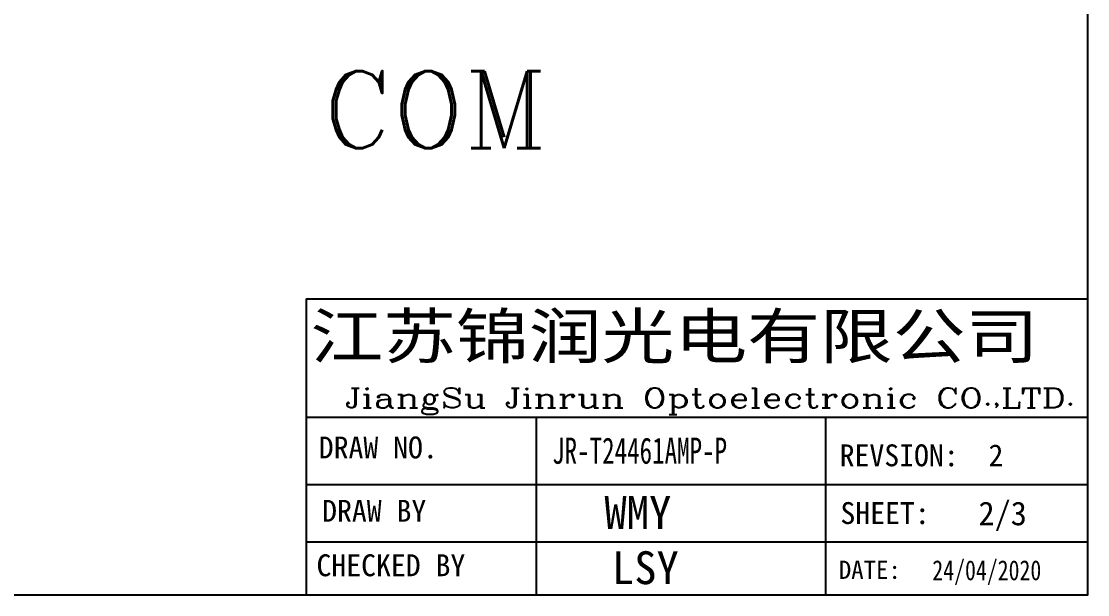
# Model space of a CAD drawing. Header units: millimetres. Extents: x -41 to 727, y -91 to 104.
# Drawn here: x 332.9 to 421.7, y -91 to -43.3 of the extents above; entities that cross this region are included whole.
import ezdxf
from ezdxf.enums import TextEntityAlignment as Align

# ---------------------------------------------------------------- set-up
doc = ezdxf.new("R2010")
doc.units = ezdxf.units.MM
doc.header["$LTSCALE"] = 3
doc.header["$MEASUREMENT"] = 0
doc.layers.add('1', color=2, linetype='Continuous')
doc.layers.add('COM', color=1, linetype='Continuous')
doc.styles.add('ROMANC', font='romanc')
doc.styles.add('style1', font='simhei_0.ttf')

msp = doc.modelspace()

# ---------------------------------------------------------------- linework, layer by layer
for p, q in [((356.652, -66.43), (421.671, -66.43)), ((356.652, -66.43), (356.652, -91.001)), ((356.652, -76.257), (421.671, -76.257)), ((375.78, -76.257), (375.78, -91.001)), ((399.879, -76.257), (399.879, -91.001)), ((356.652, -81.865), (421.671, -81.865)), ((356.652, -86.631), (421.671, -86.631))]:
    msp.add_line(p, q)
msp.add_lwpolyline([(244.022, 30.392), (244.022, -91.038), (421.695, -91.038), (421.695, 30.392)], close=True)

# ---------------------------------------------------------------- texts
for s, height, p in [('DRAW NO.', 1.8211, (357.688, -79.702)), ('REVSION:  2', 1.82112, (401.049, -80.354)), ('DRAW BY', 1.8211, (357.969, -84.972)), ('WMY', 2.7317, (381.466, -85.56)), ('SHEET:', 1.8211, (401.116, -85.16)), ('2/3', 1.9731, (412.606, -85.264)), ('CHECKED BY', 1.8211, (357.499, -89.503)), ('LSY', 2.7317, (382.09, -90.161)), ('DATE:', 1.5176, (400.981, -89.726))]:
    msp.add_text(s, height=height).set_placement(p)
for s, height, width, p in [('JR-T24461AMP-P', 2.18534, 0.7, (377.112, -80.147)), ('24/04/2020', 1.667, 0.8, (408.762, -89.84))]:
    msp.add_text(s, height=height, dxfattribs=dict(width=width)).set_placement(p)
at = {"layer": '1', "lineweight": 18, "style": 'style1', "width": 1.2}
msp.add_text('江苏锦润光电有限公司', height=3.7021, dxfattribs=at).set_placement((356.991, -71.381))
at = {"layer": '1', "lineweight": 18, "style": 'ROMANC', "width": 1.13655}
msp.add_text('JiangSu Jinrun Optoelectronic CO.,LTD.', height=1.65345, dxfattribs=at).set_placement((359.861, -75.496), (420.622, -75.496), align=Align.FIT)
at = {"layer": 'COM', "color": 1, "style": 'ROMANC'}
msp.add_text('COM', height=6.4001, dxfattribs=at).set_placement((358.031, -53.874))

doc.saveas('drawing.dxf')
